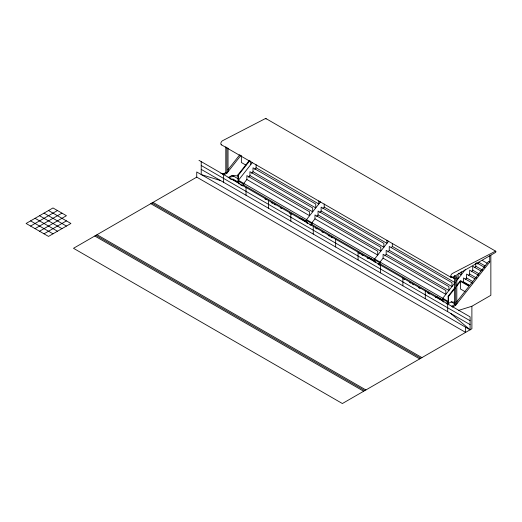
<?xml version="1.0" encoding="UTF-8"?>
<svg xmlns="http://www.w3.org/2000/svg" width="522" height="522" viewBox="0 0 522 522"><rect width="100%" height="100%" fill="white"/><g stroke="black" fill="none" stroke-linecap="round" stroke-linejoin="round"><path stroke-width="0.78" d="M227.905 169.839L239.885 154.629M240.87 155.445L226.907 173.173L224.068 174.811M237.967 181.8L237.967 174.863L249.379 160.365M241.771 185.447L243.787 184.286L238.41 181.18L238.41 175.124L249.725 160.756M252.465 162.446L238.41 180.299L448.144 301.383M246.867 179.496L309.605 215.723L309.605 211.841L246.867 175.62L246.867 179.496L243.787 183.405L243.787 185.16L305.827 220.976M248.622 177.265L249.94 175.594L249.94 171.712L312.678 207.939L312.678 211.815L249.94 175.594M251.695 173.363L253.013 171.686L253.013 167.81L315.751 204.03L315.751 207.913L253.013 171.686M254.769 169.461L256.087 167.784L256.087 164.678M320.586 201.773L306.531 219.625L306.531 220.506L311.908 223.612L309.892 224.773M314.981 218.829L377.719 255.049L377.719 251.167L314.981 214.947L314.981 218.829L311.908 222.731L311.908 224.493L373.941 260.308M316.737 216.597L318.055 214.92L318.055 211.038L380.799 247.265L380.799 251.147L318.055 214.92M319.81 212.689L321.128 211.018L321.128 207.136L383.872 243.356L383.872 247.239L321.128 211.018M322.89 208.787L324.208 207.11L324.208 204.004M388.701 241.105L374.646 258.951L374.646 259.832L380.023 262.938L378.006 264.106M383.102 258.155L445.84 294.375L445.84 290.493L383.102 254.273L383.102 258.155L380.023 262.057L380.023 263.819L442.767 300.039L442.767 298.284L455.06 282.663L392.322 246.436L392.322 243.337M384.858 255.924L386.176 254.247L386.176 250.371L448.913 286.591L448.913 290.473L386.176 254.247M387.931 252.015L389.249 250.345L389.249 246.462L451.987 282.689L451.987 286.565L389.249 250.345M391.441 247.552L392.322 246.436M456.378 280.986L465.604 269.274M446.799 303.921L448.144 303.145L448.144 296.209L455.027 287.465M456.509 285.593L460.443 280.595L469.402 285.769L488.618 261.359L489.74 262.011L455.686 305.259L452.398 307.158M448.144 303.145L448.594 303.406L448.594 296.47L455.047 288.274M456.535 286.382L460.502 281.338L469.017 286.258L456.678 301.931M465.272 279.629L466.59 277.958L466.59 274.076L474.863 278.852M468.345 275.727L469.663 274.05L469.663 270.174L478.628 275.348M471.418 271.818L472.736 270.148L472.736 266.266L481.01 271.042M474.935 267.355L475.81 266.246L475.81 263.14M477.571 264.015L478.889 262.338L485.088 265.92M30.583 226.059L57.472 210.536M35.065 228.649L61.948 213.126M39.541 231.233L66.431 215.71L52.99 207.952L26.1 223.475L48.507 236.414L70.914 223.475L48.507 210.536M44.024 233.823L66.431 220.884M465.624 327.209L465.624 332.383L196.735 177.141L73.498 248.296L342.38 403.532L471.895 328.762L471.888 306.257L490.856 295.302L490.856 255.154M222.502 174.426L225.791 172.528L226.907 173.173L226.907 147.256M228.107 177.663L232.14 175.333L238.11 176.018M233.034 179.111L232.584 179.366L237.967 182.472L239.083 183.998L239.533 183.737L238.41 182.211L233.034 179.111L231.018 179.34L229.706 178.583M237.066 181.956L238.41 181.18M237.967 182.472L238.41 182.211M242.443 185.936L243.787 185.16M299.139 218.666L301.155 218.437L306.531 221.543L307.647 223.07M300.705 218.692L306.081 221.798L306.531 221.543M310.564 225.269L311.908 224.493M369.269 257.764L367.253 257.998L369.269 257.764L374.646 260.87L375.768 262.396M373.302 260.608L374.646 259.832M368.819 258.025L374.202 261.124L374.646 260.87M378.678 264.595L380.023 263.819M435.374 297.325L437.39 297.09L442.767 300.196L443.889 301.723L443.439 301.984L442.317 300.457L436.94 297.351L437.39 297.09M441.423 299.935L442.767 299.158L448.144 302.264L446.127 303.432M442.317 300.457L442.767 300.196M448.594 303.406L451.282 301.853L455.014 302.284M451.726 306.251L454.564 304.613L455.686 305.259L455.686 275.459L452.398 277.358A2.375 1.37 -60 0 1 450.721 276.386A2.375 1.37 -60 0 1 452.398 273.476L495.339 251.271A0.79 0.457 -60 0 1 495.9 251.597A0.79 0.457 -60 0 1 495.339 252.563L456.809 274.813L456.809 303.837M228.499 177.728L233.745 176.097M458.394 310.459L471.888 306.257M220.871 173.519L224.936 173.526M299.582 218.411L301.155 218.437M220.708 180.638L201.218 174.557L201.218 161.618M265.835 118.501L495.737 251.232M482.25 260.4L487.15 263.225M476.501 262.762L484.775 267.538M475.81 266.246L482.706 270.226M472.736 270.148L478.942 273.73M469.663 274.05L476.56 278.03M458.394 273.221L461.213 274.853L461.213 271.747M466.59 277.958L472.795 281.541M472.475 283.159L463.516 277.978L463.516 281.86L469.722 285.443M456.73 277.945L458.14 278.755L458.14 274.879M451.537 276.745L455.06 278.781M450.342 276.255L454.564 278.689M221.315 144.744L451.21 277.476M256.087 167.784L318.825 204.004L318.825 200.905M324.208 207.11L386.946 243.337L386.946 240.231M245.947 165.148L241.36 162.505L241.36 155.589M465.089 291.667L460.502 289.025L460.502 281.338M237.967 174.863L238.41 175.124M448.144 296.209L448.594 296.47M232.14 175.333L238.032 178.733M451.282 301.853L455.21 304.124M198.973 160.326L470.1 316.861L470.1 329.793L196.735 171.966L196.735 177.141M240.479 184.808L241.875 185.61M264.922 198.915L266.318 199.724M271.205 202.543L272.601 203.352M273.998 204.154L275.394 204.963M280.281 207.782L281.678 208.591M289.358 213.022L291.452 214.235M315.582 228.166L316.978 228.969M321.865 231.794L323.262 232.597M328.149 235.422L329.545 236.225M330.941 237.034L332.338 237.836M358.875 253.157L360.271 253.966M361.668 254.769L363.064 255.578M378.809 264.667L380.205 265.476M403.252 278.781L404.648 279.583M409.535 282.409L410.931 283.211M412.328 284.02L413.724 284.829M418.611 287.648L420.008 288.457M427.688 292.888L429.782 294.101M201.218 165.5L470.1 320.736M201.218 169.382L470.1 324.619M153.037 202.366L421.926 357.609M151.922 203.019L420.804 358.255M150.799 203.665L419.688 358.901M97.02 234.711L365.909 389.954M95.904 235.357L364.787 390.6M94.782 236.003L363.671 391.246M44.024 213.126L66.431 226.059M39.541 215.71L61.948 228.649M35.065 218.3L57.472 231.233M30.583 220.884L52.99 233.823M450.61 313.363L470.1 329.793M374.202 261.124L374.946 262.142M306.081 221.798L307.204 223.325M489.74 255.8L489.74 262.011M454.564 275.59L454.564 304.613M447.693 303.921L447.693 311.686M425.286 290.982L425.286 298.747M402.88 278.05L402.88 285.808M380.473 265.111L380.473 272.875M358.066 252.172L358.066 259.936M335.659 239.239L335.659 246.997M313.252 226.3L313.252 234.065M290.845 213.367L290.845 221.126M268.438 200.428L268.438 208.193M250.71 160.985L250.71 164.678M246.032 187.489L246.032 195.254M228.029 148.228L228.029 171.751M225.791 146.754L225.791 172.528M223.625 174.557L223.625 182.315M221.661 144.848A2.375 1.37 -60 0 1 220.878 143.119A2.375 1.37 -60 0 1 222.502 140.744L265.444 118.54A0.79 0.457 -60 0 1 265.985 119.042"/></g></svg>
